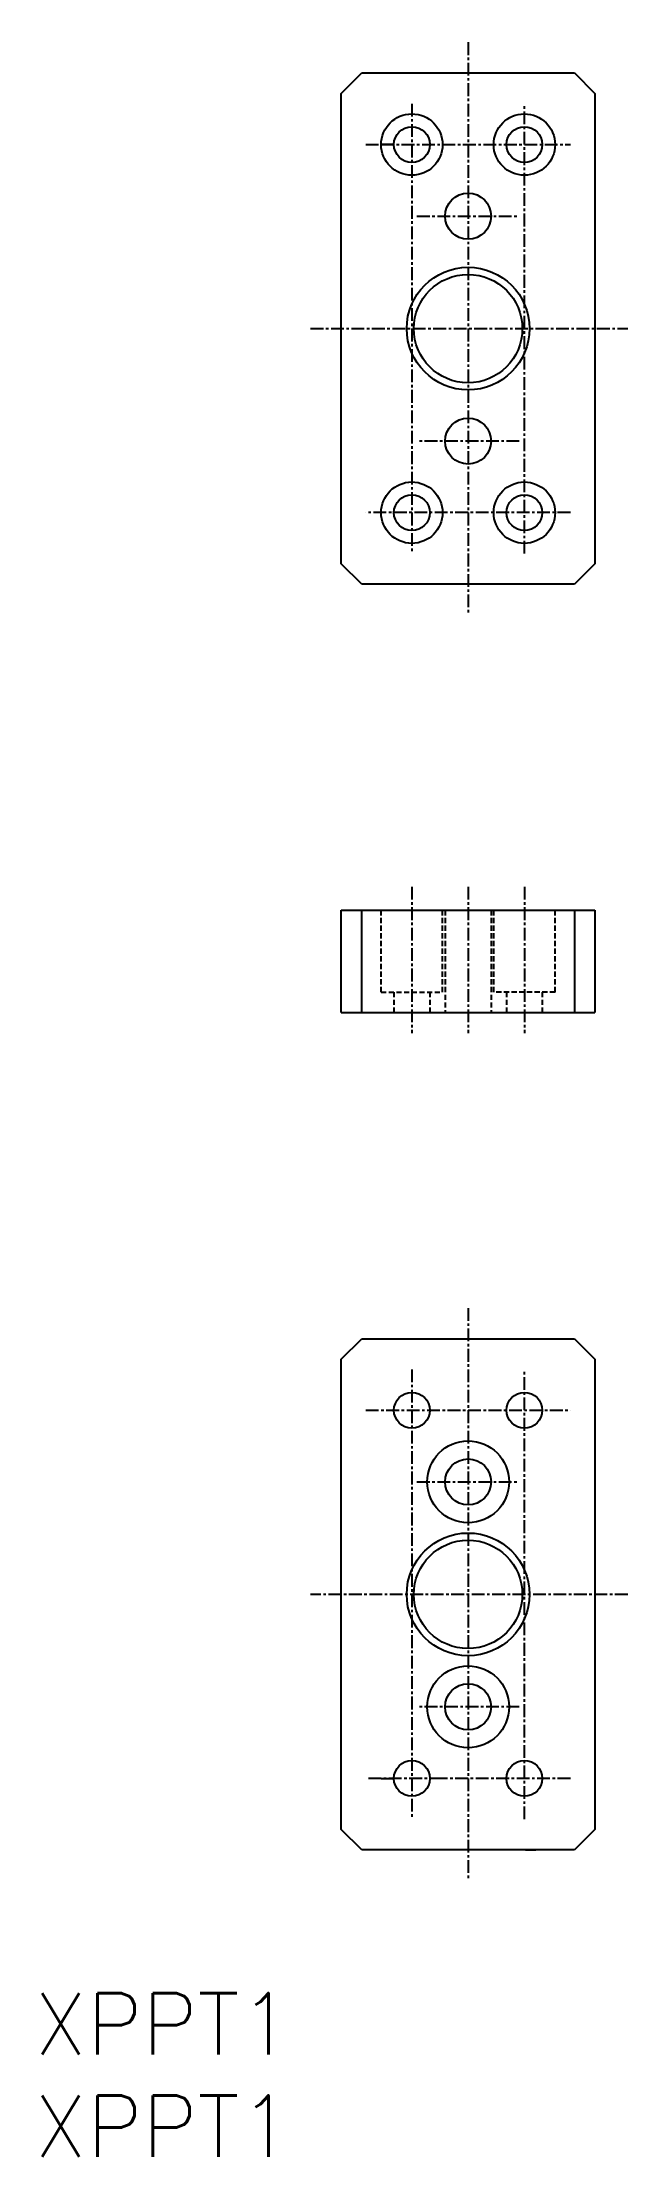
# Model space of a CAD drawing. Extents: x 14 to 71, y 1438 to 1645.
import ezdxf

# ---------------------------------------------------------------- set-up
doc = ezdxf.new("R2010")
doc.units = 0
doc.linetypes.add('CENTER', pattern=[2, 1.25, -0.25, 0.25, -0.25])
doc.linetypes.add('DASHED', pattern=[0.75, 0.5, -0.25])
doc.layers.get('0').update_dxf_attribs({"linetype": 'CONTINUOUS'})
doc.layers.add('CENTER', color=1, linetype='CENTER')
doc.styles.get("Standard").update_dxf_attribs({"font": 'TXT', "bigfont": 'BIGFONT'})

msp = doc.modelspace()

# ---------------------------------------------------------------- linework, layer by layer
at = {"color": 7, "linetype": 'CONTINUOUS'}
for p, q in [((43.25, 1639.82), (45.25, 1641.82)), ((45.25, 1641.82), (66.05, 1641.82)), ((66.05, 1641.82), (68.05, 1639.82)), ((43.25, 1593.82), (43.25, 1639.82)), ((68.05, 1639.82), (68.05, 1593.82)), ((45.25, 1591.82), (43.25, 1593.82)), ((68.05, 1593.82), (66.05, 1591.82)), ((66.05, 1591.82), (45.25, 1591.82)), ((43.25, 1559.93), (68.05, 1559.93)), ((43.25, 1549.93), (43.25, 1559.93)), ((45.25, 1549.93), (45.25, 1559.93)), ((66.05, 1559.93), (66.05, 1549.93)), ((68.05, 1559.93), (68.05, 1549.93)), ((43.25, 1549.93), (68.05, 1549.93)), ((43.25, 1516.03), (45.25, 1518.03)), ((45.25, 1518.03), (66.05, 1518.03)), ((66.05, 1518.03), (68.05, 1516.03)), ((43.25, 1470.03), (43.25, 1516.03)), ((68.05, 1516.03), (68.05, 1470.03)), ((45.25, 1468.03), (43.25, 1470.03)), ((68.05, 1470.03), (66.05, 1468.03)), ((66.05, 1468.03), (45.25, 1468.03))]:
    msp.add_line(p, q, dxfattribs=at)
at = {"color": 3, "linetype": 'DASHED'}
for p, q in [((47.15, 1551.93), (47.15, 1559.93)), ((53.15, 1551.93), (53.15, 1559.93)), ((53.4, 1559.93), (53.4, 1549.93)), ((57.9, 1559.93), (57.9, 1549.93)), ((58.15, 1551.93), (58.15, 1559.93)), ((64.15, 1551.93), (64.15, 1559.93)), ((47.15, 1551.93), (53.15, 1551.93)), ((48.4, 1551.93), (48.4, 1549.93)), ((51.9, 1551.93), (51.9, 1549.93)), ((64.15, 1551.93), (58.15, 1551.93)), ((59.4, 1551.93), (59.4, 1549.93)), ((62.9, 1551.93), (62.9, 1549.93))]:
    msp.add_line(p, q, dxfattribs=at)
at = {"color": 7, "linetype": 'CONTINUOUS'}
for centre, radius in [((50.15, 1634.82), 3), ((61.15, 1634.82), 3), ((50.15, 1634.82), 1.75), ((61.15, 1634.82), 1.75), ((55.65, 1627.82), 2.25), ((55.65, 1616.82), 5.3), ((55.65, 1605.82), 2.25), ((50.15, 1598.82), 3), ((50.15, 1598.82), 1.75), ((61.15, 1598.82), 3), ((61.15, 1598.82), 1.75), ((50.15, 1511.03), 1.75), ((61.15, 1511.03), 1.75), ((55.65, 1504.03), 4), ((55.65, 1504.03), 2.25), ((55.65, 1493.03), 5.3), ((55.65, 1482.03), 4), ((55.65, 1482.03), 2.25), ((50.15, 1475.03), 1.75), ((61.15, 1475.03), 1.75)]:
    msp.add_circle(centre, radius, dxfattribs=at)
at = {"color": 3, "linetype": 'CONTINUOUS'}
for centre in [(55.65, 1616.82), (55.65, 1493.03)]:
    msp.add_circle(centre, 6, dxfattribs=at)
at = {"layer": 'CENTER', "color": 1, "linetype": 'CENTER'}
for p, q in [((55.65, 1644.82), (55.65, 1588.82)), ((50.15, 1638.82), (50.15, 1594.82)), ((61.15, 1594.82), (61.15, 1638.82)), ((45.65, 1634.82), (47.15, 1634.82)), ((47.15, 1634.82), (53.15, 1634.82)), ((48.4, 1634.82), (47.15, 1634.82)), ((47.15, 1634.82), (53.15, 1634.82)), ((53.15, 1634.82), (65.65, 1634.82)), ((50.65, 1627.82), (60.65, 1627.82)), ((40.25, 1616.82), (71.25, 1616.82)), ((60.65, 1605.82), (50.65, 1605.82)), ((65.65, 1598.82), (45.65, 1598.82)), ((50.15, 1562.23), (50.15, 1547.93)), ((50.15, 1562.23), (50.15, 1547.93)), ((55.65, 1562.23), (55.65, 1547.93)), ((55.65, 1562.23), (55.65, 1547.93)), ((61.15, 1562.23), (61.15, 1547.93)), ((61.15, 1562.23), (61.15, 1547.93)), ((55.65, 1521.03), (55.65, 1465.03)), ((50.15, 1515.03), (50.15, 1471.03)), ((61.15, 1471.03), (61.15, 1515.03)), ((45.65, 1511.03), (65.65, 1511.03)), ((50.65, 1504.03), (60.65, 1504.03)), ((71.25, 1493.03), (40.25, 1493.03)), ((60.65, 1482.03), (50.65, 1482.03)), ((47.15, 1475.03), (45.65, 1475.03)), ((53.15, 1475.03), (47.15, 1475.03)), ((47.15, 1475.03), (48.4, 1475.03)), ((53.15, 1475.03), (47.15, 1475.03)), ((65.65, 1475.03), (53.15, 1475.03)), ((61.27, 1468.03), (62.27, 1468.03))]:
    msp.add_line(p, q, dxfattribs=at)

# ---------------------------------------------------------------- texts
at = {"color": 7, "linetype": 'CONTINUOUS'}
for p in [(13.25, 1448.03), (13.25, 1438.03)]:
    msp.add_text('XPPT1', height=6, dxfattribs=at).set_placement(p)

doc.saveas('drawing.dxf')
